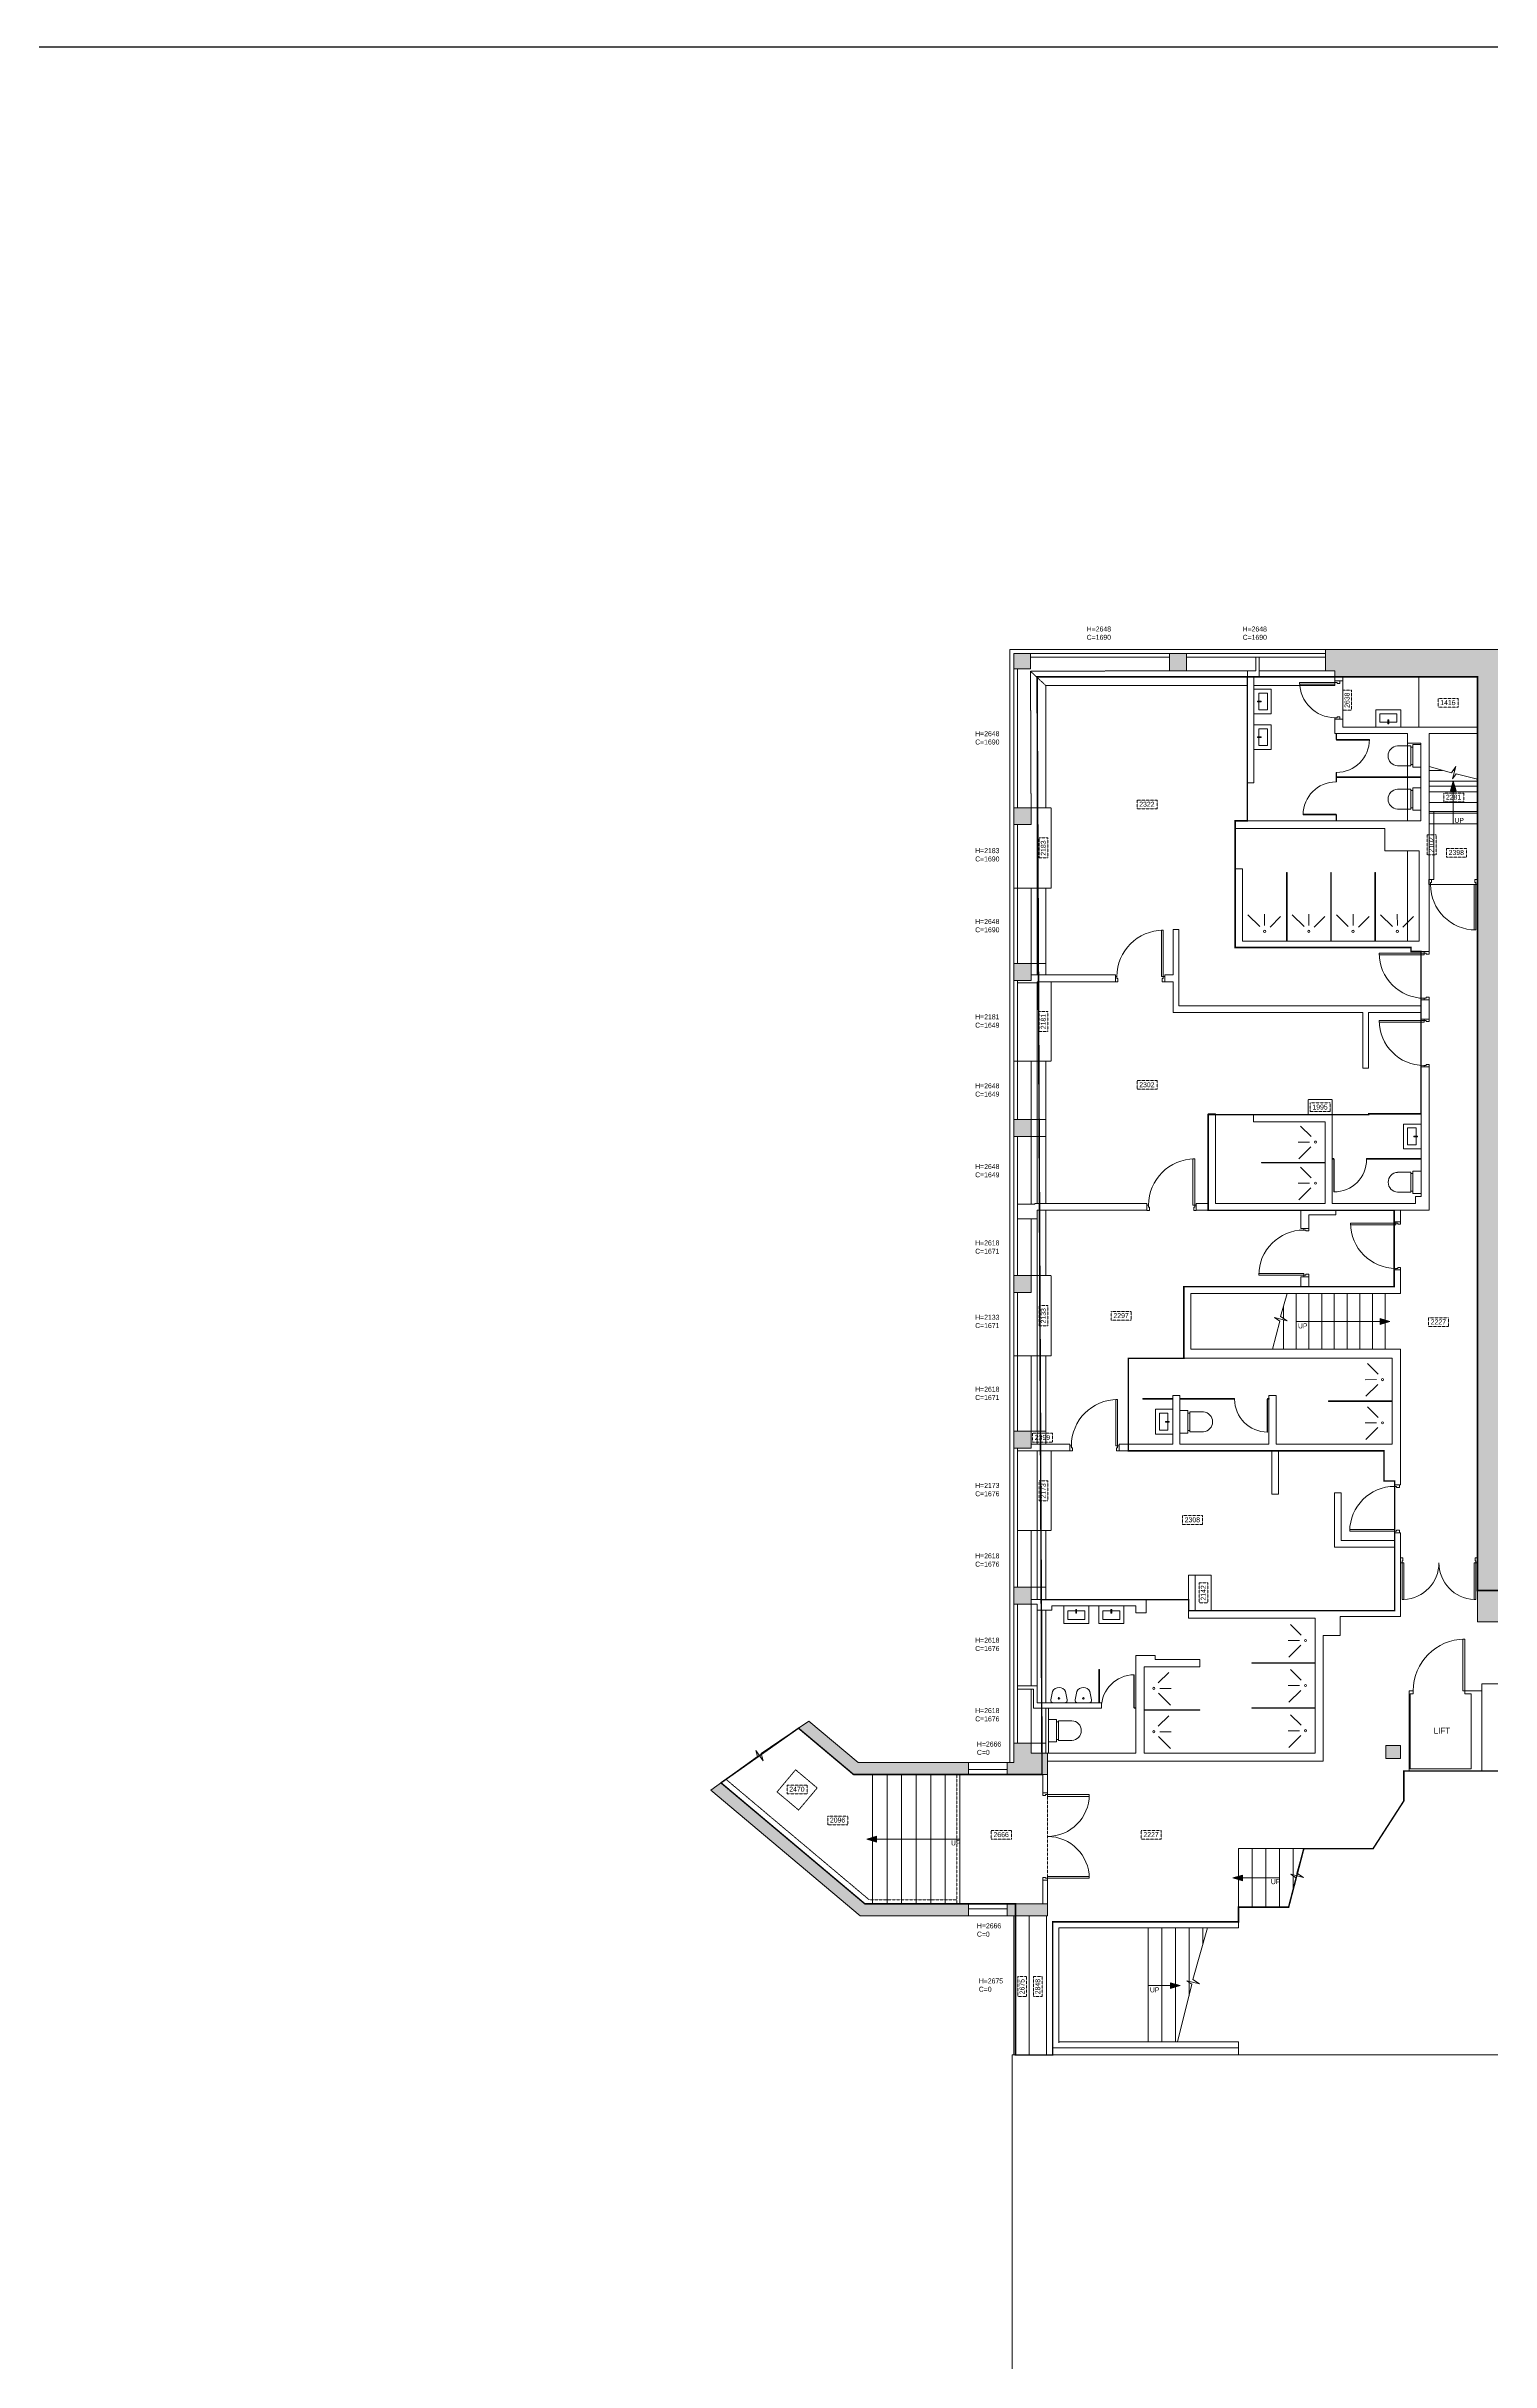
# Model space of a CAD drawing. Header units: millimetres. Extents: x 62976 to 1097852, y -110926 to 167100.
# Drawn here: x 448065 to 477065, y 117252 to 163738 of the extents above; entities that cross this region are included whole.
import ezdxf

# ---------------------------------------------------------------- set-up
doc = ezdxf.new("R2010")
doc.units = ezdxf.units.MM
doc.linetypes.add('HIDDENX2', pattern=[0.75, 0.5, -0.25])
for name, color, linetype, lineweight in [('BLOCKS', 8, 'Continuous', 15), ('Ceiling', 45, 'HIDDENX2', 15), ('Ceiling tag', 1, 'Continuous', 15), ('GIA', 84, 'Continuous', 15), ('NIA', 30, 'Continuous', 15), ('NOTES', 162, 'Continuous', 15), ('Partitions', 155, 'Continuous', 15), ('Stairs', 8, 'Continuous', 15), ('WALLS', 7, 'Continuous', 15), ('Window', 8, 'Continuous', 15)]:
    doc.layers.add(name, color=color, linetype=linetype, lineweight=lineweight)
doc.layers.add('Whatch', color=7, linetype='Continuous', lineweight=15, true_color=0xa8a8a8)
doc.styles.add('Century Gothic', font='GOTHIC.TTF')

# ---------------------------------------------------------------- blocks, each defined once
blk = doc.blocks.new('sink wc')
at = {"layer": 'BLOCKS'}
for p, q in [((36043, 129595), (36543, 129595)), ((36043, 129245), (36043, 129595)), ((36543, 129245), (36043, 129245)), ((36123, 129495), (36285, 129495)), ((36123, 129325), (36123, 129495)), ((36463, 129325), (36123, 129325)), ((36285, 129525), (36285, 129448)), ((36285, 129525), (36300, 129525)), ((36300, 129448), (36285, 129448)), ((36300, 129525), (36300, 129448)), ((36300, 129495), (36463, 129495)), ((36463, 129495), (36463, 129325)), ((36543, 129595), (36543, 129245))]:
    blk.add_line(p, q, dxfattribs=at)
blk = doc.blocks.new('DOOR 710')
at = {"layer": 'BLOCKS'}
for p, q in [((-672, 483), (-672, -227)), ((-672, 483), (-637, 483)), ((-637, -227), (-637, 483)), ((-702, -327), (-702, -227)), ((-672, -227), (-702, -227)), ((-652, -327), (-702, -327)), ((-637, -227), (-672, -227)), ((-672, -268), (-672, -227)), ((-652, -268), (-672, -268)), ((-652, -327), (-652, -268)), ((18, -268), (38, -268)), ((18, -327), (18, -268)), ((18, -327), (68, -327)), ((38, -268), (38, -227)), ((38, -227), (68, -227)), ((68, -327), (68, -227))]:
    blk.add_line(p, q, dxfattribs=at)
blk.add_arc((-675, -231), 713, 0.2779, 89.7221, dxfattribs=at)
blk = doc.blocks.new('door')
at = {"layer": 'BLOCKS'}
for p, q in [((0, 450), (0, -450)), ((0, 450), (34, 450)), ((0, -450), (0, 450)), ((34, -450), (34, 450)), ((-30, -550), (-30, -450)), ((0, -450), (-30, -450)), ((34, -450), (0, -450)), ((0, -491), (0, -450)), ((900, -491), (900, -450)), ((900, -450), (930, -450)), ((930, -550), (930, -450)), ((20, -550), (-30, -550)), ((20, -491), (0, -491)), ((20, -550), (20, -491)), ((880, -491), (900, -491)), ((880, -550), (880, -491)), ((880, -550), (930, -550))]:
    blk.add_line(p, q, dxfattribs=at)
blk.add_arc((0, -450), 900, 0, 90, dxfattribs=at)
blk = doc.blocks.new('DOOR 900')
at = {"layer": 'Whatch'}
blk.add_blockref('door', (-825, 91), dxfattribs=at)
blk = doc.blocks.new('30')
at = {"layer": 'BLOCKS'}
for p, q in [((525067, 13403), (524855, 13616)), ((525035, 13294), (524809, 13293)), ((524822, 12959), (525060, 13198))]:
    blk.add_line(p, q, dxfattribs=at)
blk.add_circle((525155, 13294), 21.5, dxfattribs=at)
blk = doc.blocks.new('bide')
at = {"layer": 'BLOCKS'}
for p, q in [((114921, 102425), (114921, 102193)), ((114984, 102473), (115151, 102442)), ((114984, 102145), (115152, 102177))]:
    blk.add_line(p, q, dxfattribs=at)
blk.add_circle((115011, 102309), 15, dxfattribs=at)
for centre, radius, start, end in [((114971, 102425), 50, 74.0546, 180), ((115082, 102309), 149, 298.0058, 62.5661), ((114971, 102193), 50, 180, 285.9454)]:
    blk.add_arc(centre, radius, start, end, dxfattribs=at)
blk = doc.blocks.new('wc')
at = {"layer": 'BLOCKS'}
for p, q in [((36874, 129352), (36874, 129084)), ((37274, 129084), (37274, 129352)), ((37299, 129044), (36849, 129044)), ((36849, 129044), (36849, 128881)), ((36849, 128881), (37299, 128881)), ((36874, 129084), (36899, 129084)), ((36899, 129044), (36899, 129084)), ((36899, 129084), (37249, 129084)), ((37249, 129084), (37249, 129044)), ((37274, 129084), (37249, 129084)), ((37299, 128881), (37299, 129044))]:
    blk.add_line(p, q, dxfattribs=at)
blk.add_arc((37074, 129339), 200, 3.8042, 176.1958, dxfattribs=at)
blk = doc.blocks.new('31')
at = {"layer": 'BLOCKS'}
for p, q in [((526631, 28907), (527539, 28907)), ((526631, 28907), (526631, 28872)), ((527539, 28907), (526631, 28907)), ((527539, 28872), (526631, 28872)), ((527634, 28937), (527539, 28937)), ((527539, 28907), (527539, 28937)), ((527539, 28872), (527539, 28907)), ((527580, 28907), (527539, 28907)), ((527580, 28886), (527580, 28907)), ((527634, 28886), (527580, 28886)), ((527634, 28886), (527634, 28937)), ((527580, 27999), (527539, 27999)), ((527539, 27999), (527539, 27969)), ((527634, 27969), (527539, 27969)), ((527580, 28019), (527580, 27999)), ((527634, 28019), (527580, 28019)), ((527634, 28019), (527634, 27969))]:
    blk.add_line(p, q, dxfattribs=at)
blk.add_arc((527539, 28907), 907, 180, 270, dxfattribs=at)
blk = doc.blocks.new('32')
at = {"layer": 'BLOCKS'}
for p, q in [((521707, 14418), (521707, 13757)), ((521717, 14418), (521707, 14418)), ((521717, 14418), (521717, 13757)), ((521707, 13757), (521717, 13757)), ((521717, 13747), (521717, 13757)), ((521717, 13757), (521747, 13757)), ((521717, 13747), (521747, 13747)), ((521747, 13747), (521747, 13757))]:
    blk.add_line(p, q, dxfattribs=at)
blk.add_arc((521717, 13757), 661, 90, 180, dxfattribs=at)
blk = doc.blocks.new('33')
at = {"layer": 'BLOCKS'}
for p, q in [((524987, 33196), (524987, 32535)), ((524997, 33196), (524987, 33196)), ((524997, 33196), (524997, 32535)), ((524987, 32535), (524997, 32535))]:
    blk.add_line(p, q, dxfattribs=at)
blk.add_arc((524997, 32535), 661, 90, 180, dxfattribs=at)
blk = doc.blocks.new('DOUBLE DOOR')
at = {"layer": 'BLOCKS'}
for p, q in [((-1520, -760), (-1555, -760)), ((-1555, -760), (-1555, -860)), ((-1555, -860), (-1505, -860)), ((-1520, -760), (-1520, -800)), ((-1520, -800), (-1505, -800)), ((-1505, -800), (-1505, -860)), ((-15, -800), (-15, -860)), ((0, -800), (-15, -800)), ((35, -860), (-15, -860)), ((0, -760), (35, -760)), ((0, -760), (0, -800)), ((35, -760), (35, -860))]:
    blk.add_line(p, q, dxfattribs=at)
for points in [[(-1485, -760), (-1485, 0), (-1520, 0), (-1520, -760)], [(-35, -760), (-35, 0), (0, 0), (0, -760)]]:
    blk.add_lwpolyline(points, close=True, dxfattribs=at)
for centre, start, end in [((-1521, -761), 0.0439, 87.2558), ((1, -761), 92.7442, 179.9561)]:
    blk.add_arc(centre, 761, start, end, dxfattribs=at)
blk = doc.blocks.new('34')
at = {"layer": 'BLOCKS'}
for p, q in [((519880, 12174), (519972, 12174)), ((519880, 12174), (519880, 12124)), ((519932, 12124), (519880, 12124)), ((519932, 12139), (519932, 12124)), ((519972, 12139), (519932, 12139)), ((519972, 12139), (519972, 12174)), ((520812, 12139), (519972, 12139)), ((519972, 12139), (519972, 12104)), ((519972, 12104), (520812, 12104)), ((520812, 12104), (520812, 12139)), ((519880, 10424), (519880, 10474)), ((519932, 10474), (519880, 10474)), ((519880, 10424), (519972, 10424)), ((519932, 10459), (519932, 10474)), ((519972, 10459), (519932, 10459)), ((519972, 10494), (520812, 10494)), ((519972, 10459), (519972, 10494)), ((520812, 10459), (519972, 10459)), ((519972, 10459), (519972, 10424)), ((520812, 10494), (520812, 10459))]:
    blk.add_line(p, q, dxfattribs=at)
for centre, start, end in [((519972, 12139), 270, 0), ((519972, 10459), 0, 90)]:
    blk.add_arc(centre, 840, start, end, dxfattribs=at)
blk = doc.blocks.new('44')
at = {"layer": 'BLOCKS'}
for p, q in [((429483, 12446), (429483, 11413)), ((429483, 12446), (429518, 12446)), ((429518, 11413), (429518, 12446)), ((429518, 11413), (429483, 11413))]:
    blk.add_line(p, q, dxfattribs=at)
blk.add_arc((429518, 12446), 1033, 180, 270, dxfattribs=at)

msp = doc.modelspace()

# ---------------------------------------------------------------- hatches: boundary and pattern name
at = {"layer": 'Stairs'}
for points in [[(476313, 148986), (476256, 148793), (476372, 148793)], [(475041, 138136), (474849, 138193), (474849, 138077)], [(464735, 127685), (464735, 127801), (464542, 127742)], [(472080, 126908), (472080, 127023), (471887, 126964)], [(470831, 124805), (470639, 124862), (470639, 124746)]]:
    msp.add_hatch(color=256, dxfattribs=at).paths.add_polyline_path(points)
at = {"layer": 'Whatch', "ltscale": 2}
h = msp.add_hatch(color=256, dxfattribs=at)
h.dxf.hatch_style = 1
h.paths.add_polyline_path([(514873, 151630), (473746, 151630), (473746, 151201), (473939, 151201), (473939, 151080), (476799, 151080), (476799, 132107), (480227, 132107), (480227, 132404), (480412, 132404), (480412, 132600), (480427, 132600), (480427, 132737), (480412, 132737), (480412, 132892), (477390, 132892), (477390, 151080), (514327, 151080), (514323, 151076), (514323, 132761), (514375, 132761), (514375, 129511), (514505, 129511), (514505, 129314), (514873, 129314)])
h.paths.add_polyline_path([(470956, 151548), (470616, 151548), (470616, 151201), (470956, 151201)])
h.paths.add_polyline_path([(467826, 151548), (467490, 151548), (467490, 151241), (467826, 151241)])
h.paths.add_polyline_path([(467837, 148451), (467490, 148451), (467490, 148111), (467837, 148111)])
h.paths.add_polyline_path([(467837, 145321), (467490, 145321), (467490, 144981), (467837, 144981)])
h.paths.add_polyline_path([(467837, 142191), (467490, 142191), (467490, 141851), (467837, 141851)])
h.paths.add_polyline_path([(467837, 139061), (467490, 139061), (467490, 138721), (467837, 138721)])
h.paths.add_polyline_path([(467837, 135931), (467490, 135931), (467490, 135591), (467837, 135591)])
h.paths.add_polyline_path([(467837, 132801), (467490, 132801), (467490, 132461), (467837, 132461)])
h.paths.add_polyline_path([(468165, 129471), (467837, 129471), (467837, 129671), (467490, 129671), (467490, 129285), (467360, 129285), (467360, 129140), (467360, 129040), (468165, 129040)])
h.paths.add_polyline_path([(466580, 129285), (464364, 129285), (463378, 130114), (463167, 129971), (464275, 129040), (466580, 129040), (466580, 129140)])
h.paths.add_polyline_path([(466580, 126346), (466580, 126446), (464499, 126446), (461612, 128874), (461407, 128727), (464409, 126201), (466580, 126201)])
h.paths.add_polyline_path([(468165, 126446), (467360, 126446), (467360, 126346), (467360, 126201), (467490, 126201), (468165, 126201)])
h.paths.add_polyline_path([(475256, 129623), (474961, 129623), (474961, 129365), (475256, 129365)], flags=17)

# ---------------------------------------------------------------- linework, layer by layer
at = {"layer": 'BLOCKS', "ltscale": 2}
for p, q in [((468051, 132338), (468051, 130479)), ((475431, 129112), (475431, 130723)), ((475431, 130723), (475510, 130723)), ((475451, 129152), (475451, 130663)), ((475451, 130663), (475510, 130663)), ((475510, 130723), (475510, 130663)), ((476543, 130723), (476888, 130723)), ((476543, 130723), (476543, 130663)), ((476543, 130663), (476672, 130663)), ((476672, 129152), (476672, 130663)), ((476888, 129112), (476888, 130723)), ((468187, 129471), (468187, 130373)), ((475322, 129112), (475322, 128512)), ((475431, 129112), (475322, 129112)), ((476888, 129112), (475431, 129112)), ((476672, 129152), (475451, 129152)), ((474704, 127553), (475322, 128512)), ((474704, 127553), (472001, 127553)), ((472001, 127553), (472001, 125960)), ((472001, 126083), (468270, 126083)), ((468270, 126083), (468270, 123554)), ((472001, 125960), (468393, 125960)), ((468393, 125960), (468393, 123653)), ((472001, 123677), (468393, 123677)), ((472001, 123677), (472001, 123411)), ((472001, 123554), (468270, 123554))]:
    msp.add_line(p, q, dxfattribs=at)
at = {"layer": 'Ceiling', "ltscale": 2}
for p, q in [((470616, 151201), (467826, 151190)), ((467837, 148451), (467826, 151190)), ((468132, 150906), (467826, 151190)), ((470956, 151201), (472181, 151201)), ((472420, 151201), (473746, 151201)), ((475623, 151080), (475623, 150067)), ((472181, 150906), (468132, 150906)), ((468132, 148451), (468132, 150906)), ((473939, 150906), (472311, 150906)), ((473939, 150934), (473939, 150906)), ((474099, 150998), (474099, 150228)), ((475398, 149749), (475398, 149070)), ((475398, 149060), (475398, 148187)), ((475827, 148881), (476799, 148881)), ((467837, 148451), (468243, 148451)), ((468243, 146834), (468243, 148451)), ((475827, 148376), (476799, 148376)), ((475927, 148376), (475927, 147008)), ((475398, 147583), (475398, 145774)), ((475857, 146907), (476734, 146907)), ((475878, 147008), (475927, 147008)), ((467565, 146834), (468243, 146834)), ((467837, 145321), (467837, 146834)), ((468132, 145096), (468132, 146834)), ((467837, 145321), (468132, 145321)), ((468243, 143361), (468243, 144958)), ((468243, 143361), (467565, 143361)), ((467837, 142191), (467837, 143361)), ((468132, 140505), (468132, 143361)), ((473884, 142594), (473399, 142594)), ((473399, 142594), (473399, 142287)), ((473884, 142287), (473884, 142594)), ((467837, 142191), (468132, 142191)), ((467837, 141851), (468132, 141851)), ((467837, 141851), (467837, 140490)), ((467837, 139061), (467837, 140196)), ((468132, 139061), (468132, 140368)), ((467837, 139061), (468243, 139061)), ((468243, 137444), (468243, 139061)), ((467565, 137444), (468243, 137444)), ((467837, 135931), (467837, 137444)), ((468132, 135674), (468132, 137444)), ((467837, 135931), (468132, 135931)), ((468243, 133937), (468243, 135539)), ((468243, 133937), (467565, 133937)), ((467837, 132801), (467837, 133937)), ((468132, 132552), (468132, 133937)), ((471130, 133044), (471453, 133044)), ((471453, 132330), (471453, 133044)), ((467837, 132801), (468132, 132801)), ((467837, 130822), (467837, 132461)), ((468132, 130479), (468132, 132338)), ((467837, 129671), (467837, 130752)), ((468132, 129471), (468132, 130373)), ((467837, 129671), (468132, 129671)), ((467801, 126201), (467801, 123411)), ((468150, 126201), (468150, 123411))]:
    msp.add_line(p, q, dxfattribs=at)
at = {"layer": 'Ceiling'}
for p, q in [((461711, 128945), (464587, 126526)), ((463110, 129136), (462737, 128692)), ((463543, 128771), (463110, 129136)), ((463170, 128327), (463543, 128771)), ((462737, 128692), (463170, 128327)), ((468165, 128602), (468165, 126992)), ((464587, 126526), (466347, 126526))]:
    msp.add_line(p, q, dxfattribs=at)
for points in [[(474099, 150412), (474099, 150814), (474274, 150814), (474274, 150412)], [(476009, 150643), (476410, 150643), (476410, 150468), (476009, 150468)], [(469965, 148604), (470366, 148604), (470366, 148429), (469965, 148429)], [(476122, 148744), (476523, 148744), (476523, 148570), (476122, 148570)], [(468000, 147442), (468000, 147844), (468175, 147844), (468175, 147442)], [(475793, 147505), (475793, 147907), (475968, 147907), (475968, 147505)], [(476178, 147635), (476580, 147635), (476580, 147460), (476178, 147460)], [(468000, 143960), (468000, 144361), (468175, 144361), (468175, 143960)], [(469965, 142973), (470366, 142973), (470366, 142798), (469965, 142798)], [(473442, 142525), (473844, 142525), (473844, 142350), (473442, 142350)], [(468000, 138052), (468000, 138454), (468175, 138454), (468175, 138052)], [(469448, 138337), (469849, 138337), (469849, 138162), (469448, 138162)], [(475817, 138210), (476219, 138210), (476219, 138036), (475817, 138036)], [(467868, 135891), (468270, 135891), (468270, 135716), (467868, 135716)], [(468000, 134538), (468000, 134940), (468175, 134940), (468175, 134538)], [(470878, 134238), (471280, 134238), (471280, 134063), (470878, 134063)], [(471213, 132489), (471213, 132890), (471388, 132890), (471388, 132489)], [(462938, 128828), (463339, 128828), (463339, 128654), (462938, 128654)], [(463754, 128208), (464156, 128208), (464156, 128033), (463754, 128033)], [(467039, 127917), (467441, 127917), (467441, 127742), (467039, 127742)], [(470048, 127917), (470450, 127917), (470450, 127742), (470048, 127742)], [(467574, 124584), (467574, 124986), (467748, 124986), (467748, 124584)], [(467889, 124584), (467889, 124986), (468063, 124986), (468063, 124584)]]:
    msp.add_lwpolyline(points, close=True, dxfattribs=at)
msp.add_lwpolyline([(466347, 126446), (466347, 129040)], dxfattribs=at)
at = {"layer": 'GIA', "ltscale": 2, "const_width": 30}
msp.add_lwpolyline([(477243, 129112), (475322, 129112), (475322, 128512), (474704, 127553), (473313, 127553), (473008, 126378), (472001, 126378), (472001, 126083), (468270, 126083), (468270, 123411), (467524, 123411), (467524, 126446), (464499, 126446), (461612, 128874), (463167, 129971), (464275, 129040), (468057, 129040), (467958, 151080), (476799, 151080), (476799, 132737), (499219, 132737)], dxfattribs=at)
at = {"layer": 'NIA', "ltscale": 2, "const_width": 30}
msp.add_lwpolyline([(472181, 148187), (471935, 148187), (471935, 145646), (475467, 145646), (475467, 145563), (475667, 145563), (475667, 142308), (474614, 142308), (474614, 142287), (471392, 142287), (471392, 140368), (475129, 140368), (475129, 138835), (470903, 138835), (470903, 137398), (469790, 137398), (469790, 135539), (474924, 135539), (474924, 134935), (475136, 134935), (475136, 132330), (471000, 132330), (471000, 132552), (468042, 132552), (467958, 151080), (472181, 151080)], close=True, dxfattribs=at)
at = {"layer": 'Partitions', "ltscale": 2}
for p, q in [((472181, 151201), (472181, 148949)), ((472181, 151201), (472350, 151201)), ((472311, 148949), (472311, 151080)), ((472311, 151080), (472420, 151080)), ((472350, 151201), (472350, 151473)), ((472420, 151080), (472420, 151473)), ((473939, 150998), (473939, 151080)), ((474099, 150998), (474099, 151080)), ((473939, 150998), (474099, 150998)), ((473939, 149942), (473939, 150228)), ((473939, 150228), (474099, 150228)), ((474099, 150067), (474099, 150228)), ((473939, 149942), (475398, 149942)), ((473960, 149820), (473960, 149942)), ((473970, 149820), (473960, 149820)), ((473970, 149820), (473970, 149942)), ((474099, 150067), (476799, 150067)), ((475398, 149942), (475398, 149749)), ((475398, 149749), (475663, 149749)), ((475663, 148187), (475663, 149749)), ((475827, 149277), (475827, 145563)), ((472181, 148949), (472311, 148949)), ((473960, 148970), (473960, 149159)), ((473970, 149159), (473960, 149159)), ((473960, 148970), (473970, 148970)), ((473970, 149070), (473970, 149159)), ((473970, 149070), (475663, 149070)), ((473970, 148970), (473970, 149060)), ((473970, 149060), (475663, 149060)), ((473960, 148187), (473960, 148309)), ((473960, 148309), (473970, 148309)), ((473970, 148187), (473970, 148309)), ((471935, 148187), (471935, 148037)), ((471935, 148187), (475663, 148187)), ((471935, 148037), (474941, 148037)), ((474941, 148037), (474941, 147583)), ((474941, 147583), (475632, 147583)), ((475632, 147583), (475632, 145774)), ((471935, 147222), (471935, 145646)), ((471935, 147222), (472085, 147222)), ((472085, 147222), (472085, 145774)), ((472967, 147152), (472967, 145774)), ((472967, 147152), (472977, 147152)), ((472977, 147152), (472977, 145774)), ((473853, 147152), (473853, 145774)), ((473853, 147152), (473863, 147152)), ((473863, 147152), (473863, 145774)), ((474740, 147152), (474740, 145774)), ((474740, 147152), (474750, 147152)), ((474750, 147152), (474750, 145774)), ((470688, 146004), (470688, 145096)), ((470806, 146004), (470688, 146004)), ((470806, 146004), (470806, 144476)), ((475467, 145646), (471935, 145646)), ((472085, 145774), (475632, 145774)), ((475467, 145646), (475467, 145563)), ((475467, 145563), (475827, 145563)), ((469530, 145096), (467837, 145096)), ((469530, 144958), (469530, 145096)), ((470688, 145096), (470520, 145096)), ((470520, 144958), (470520, 145096)), ((467958, 144938), (467565, 144938)), ((469530, 144958), (467958, 144958)), ((467958, 144938), (467958, 144958)), ((470688, 144958), (470520, 144958)), ((470688, 144958), (470688, 144338)), ((475667, 144207), (475667, 144595)), ((475667, 144595), (475827, 144595)), ((475827, 144595), (475827, 144207)), ((474496, 144338), (470688, 144338)), ((475667, 144476), (470806, 144476)), ((474496, 143225), (474496, 144338)), ((474614, 143225), (474614, 144338)), ((475667, 144338), (474614, 144338)), ((475667, 144207), (475827, 144207)), ((474614, 143225), (474496, 143225)), ((475667, 140648), (475667, 143247)), ((475827, 143247), (475667, 143247)), ((475827, 143247), (475827, 140368)), ((471392, 142302), (471392, 140505)), ((471392, 142302), (471542, 142302)), ((471542, 142302), (471542, 140505)), ((473884, 142287), (472300, 142287)), ((472300, 142287), (472300, 142145)), ((473884, 142287), (473884, 140505)), ((475667, 142308), (474614, 142308)), ((474614, 142308), (474614, 142298)), ((475667, 142298), (474614, 142298)), ((473742, 142145), (472300, 142145)), ((473742, 142145), (473742, 140505)), ((472467, 141330), (472467, 141320)), ((473742, 141330), (472467, 141330)), ((473742, 141320), (472467, 141320)), ((474575, 141407), (475667, 141407)), ((474575, 141397), (474575, 141407)), ((474575, 141397), (475667, 141397)), ((467911, 140490), (467565, 140490)), ((470164, 140505), (467911, 140505)), ((467911, 140505), (467911, 140490)), ((470164, 140368), (470164, 140505)), ((471392, 140505), (471154, 140505)), ((471154, 140368), (471154, 140505)), ((473742, 140505), (471542, 140505)), ((475554, 140505), (473884, 140505)), ((475667, 140648), (475554, 140648)), ((475554, 140648), (475554, 140505)), ((467958, 140196), (467565, 140196)), ((470164, 140368), (467958, 140368)), ((467958, 140368), (467958, 140196)), ((473257, 140368), (471154, 140368)), ((473255, 140368), (473255, 140003)), ((473411, 140003), (473255, 140003)), ((473411, 140003), (473411, 140279)), ((473411, 140279), (473953, 140279)), ((475827, 140368), (473953, 140368)), ((473953, 140279), (473953, 140368)), ((475129, 140140), (475129, 140368)), ((475254, 140140), (475129, 140140)), ((475254, 140140), (475254, 140368)), ((473255, 139035), (473255, 138835)), ((473411, 139035), (473255, 139035)), ((473411, 138835), (473411, 139035)), ((475129, 138835), (475129, 139172)), ((475129, 139172), (475254, 139172)), ((475254, 138695), (475254, 139172)), ((470903, 138835), (470903, 137398)), ((473255, 138835), (470903, 138835)), ((475254, 138695), (471043, 138695)), ((471043, 138695), (471043, 137578)), ((475129, 138835), (473411, 138835)), ((470903, 137398), (475086, 137398)), ((471043, 137578), (475254, 137578)), ((475086, 135674), (475086, 137398)), ((475254, 134856), (475254, 137578)), ((470083, 136578), (470083, 136588)), ((470083, 136588), (470683, 136588)), ((470683, 136578), (470083, 136578)), ((470683, 135674), (470683, 136648)), ((470683, 136648), (470825, 136648)), ((470825, 135674), (470825, 136648)), ((470825, 136588), (471923, 136588)), ((471923, 136578), (470825, 136578)), ((471923, 136588), (471923, 136578)), ((472614, 135674), (472614, 136648)), ((472757, 136648), (472614, 136648)), ((472757, 135674), (472757, 136648)), ((473811, 136531), (473811, 136541)), ((473811, 136541), (475086, 136541)), ((473811, 136531), (475086, 136531)), ((468616, 135539), (467565, 135539)), ((467837, 135674), (468616, 135674)), ((468616, 135674), (468616, 135539)), ((469606, 135674), (470683, 135674)), ((469606, 135539), (469606, 135674)), ((472672, 135539), (469606, 135539)), ((470825, 135674), (472614, 135674)), ((472672, 134668), (472672, 135539)), ((472757, 135674), (475086, 135674)), ((474924, 135539), (472802, 135539)), ((472802, 135539), (472802, 134668)), ((474924, 134935), (474924, 135539)), ((475136, 134935), (474924, 134935)), ((475136, 134856), (475136, 134935)), ((475136, 134856), (475254, 134856)), ((472802, 134668), (472672, 134668)), ((473932, 134697), (473932, 133607)), ((474062, 134697), (473932, 134697)), ((474062, 133737), (474062, 134697)), ((475136, 133737), (475136, 133896)), ((475136, 133896), (475254, 133896)), ((475254, 132212), (475254, 133896)), ((475136, 133607), (473932, 133607)), ((475136, 133737), (474062, 133737)), ((475136, 132330), (475136, 133607)), ((471130, 133044), (471000, 133044)), ((471000, 133044), (471000, 132183)), ((471130, 133044), (471130, 132330)), ((467837, 132552), (470146, 132552)), ((470146, 132552), (470146, 132285)), ((467837, 132461), (467958, 132461)), ((467958, 132338), (467958, 132461)), ((468253, 132338), (467958, 132338)), ((469940, 132425), (468253, 132425)), ((468253, 132425), (468253, 132338)), ((469940, 132285), (469940, 132425)), ((470146, 132285), (469940, 132285)), ((473542, 132183), (471000, 132183)), ((475136, 132330), (471130, 132330)), ((473542, 129471), (473542, 132183)), ((475254, 132212), (474041, 132212)), ((474041, 131833), (474041, 132212)), ((473701, 129308), (473701, 131833)), ((473701, 131833), (474041, 131833)), ((469199, 130479), (469199, 131150)), ((469199, 131150), (469209, 131150)), ((469209, 130479), (469209, 131150)), ((469940, 131430), (469940, 129471)), ((470326, 131430), (469940, 131430)), ((470107, 129471), (470107, 131200)), ((471226, 131200), (470107, 131200)), ((470326, 131350), (470326, 131430)), ((471226, 131350), (470326, 131350)), ((471226, 131350), (471226, 131200)), ((472267, 131284), (472267, 131274)), ((472267, 131284), (473542, 131284)), ((472267, 131274), (473542, 131274)), ((467958, 130822), (467565, 130822)), ((467888, 130752), (467565, 130752)), ((467888, 130752), (467888, 130373)), ((467958, 130822), (467958, 130479)), ((469249, 130373), (467888, 130373)), ((469249, 130479), (467958, 130479)), ((469249, 130479), (469249, 130373)), ((471226, 130340), (470107, 130340)), ((471226, 130330), (470107, 130330)), ((471226, 130340), (471226, 130330)), ((472267, 130380), (472267, 130370)), ((472267, 130380), (473542, 130380)), ((472267, 130370), (473542, 130370)), ((469940, 129471), (468165, 129471)), ((473701, 129308), (468165, 129308)), ((473542, 129471), (470107, 129471)), ((468165, 129040), (468165, 128672)), ((468165, 126922), (468165, 126446)), ((467459, 123411), (477308, 123411))]:
    msp.add_line(p, q, dxfattribs=at)
for points in [[(468073, 128672), (468073, 129040)], [(468073, 126446), (468073, 126922)]]:
    msp.add_lwpolyline(points, dxfattribs=at)
at = {"layer": 'Stairs'}
for p, q in [((476279, 149149), (475827, 149277)), ((476365, 149279), (476279, 149149)), ((476300, 149030), (476365, 149279)), ((476256, 148793), (476313, 148986)), ((476256, 148793), (476372, 148793)), ((476372, 149131), (476300, 149030)), ((476372, 148793), (476313, 148986)), ((476314, 148126), (476314, 148793)), ((476799, 149024), (476372, 149131)), ((473162, 138136), (475041, 138136)), ((474849, 138193), (474849, 138077)), ((474849, 138193), (475041, 138136)), ((474849, 138077), (475041, 138136)), ((462417, 129461), (463378, 130114)), ((461407, 128727), (462343, 129402)), ((462343, 129402), (462312, 129522)), ((462312, 129522), (462461, 129313)), ((462461, 129313), (462417, 129461)), ((464735, 127801), (464542, 127742)), ((464735, 127685), (464542, 127742)), ((464735, 127685), (464735, 127801)), ((466405, 127743), (464735, 127743)), ((473174, 127062), (473313, 127553)), ((472080, 127023), (471887, 126964)), ((472080, 126908), (471887, 126964)), ((472080, 126908), (472080, 127023)), ((472827, 126965), (472080, 126965)), ((473008, 126378), (473156, 126969)), ((473156, 126969), (473055, 127041)), ((473055, 127041), (473304, 126976)), ((473304, 126976), (473174, 127062)), ((471086, 124923), (471379, 125960)), ((470185, 124805), (470831, 124805)), ((470639, 124862), (470639, 124746)), ((470639, 124862), (470831, 124805)), ((470639, 124746), (470831, 124805)), ((470778, 123677), (471068, 124830)), ((471068, 124830), (470967, 124902)), ((470967, 124902), (471216, 124838)), ((471216, 124838), (471086, 124923))]:
    msp.add_line(p, q, dxfattribs=at)
at = {"layer": 'Stairs', "ltscale": 2}
for p, q in [((475827, 149201), (476096, 149201)), ((475827, 148986), (476799, 148986)), ((475827, 148771), (476799, 148771)), ((476313, 149201), (476344, 149201)), ((475827, 148556), (476799, 148556)), ((475827, 148341), (476799, 148341)), ((475827, 148126), (476799, 148126)), ((472847, 138236), (472976, 138695)), ((473162, 138695), (473162, 137578)), ((473417, 138695), (473417, 137578)), ((473672, 138695), (473672, 137578)), ((473926, 138695), (473926, 137578)), ((474181, 138695), (474181, 137578)), ((474436, 138695), (474436, 137578)), ((474690, 138695), (474690, 137578)), ((474945, 138695), (474945, 137578)), ((472687, 137578), (472829, 138143)), ((472829, 138143), (472728, 138215)), ((472728, 138215), (472977, 138151)), ((472977, 138151), (472847, 138236)), ((472908, 138452), (472908, 138196)), ((472908, 138169), (472908, 137578)), ((476888, 130723), (476888, 130863)), ((477243, 130863), (476888, 130863)), ((464656, 129040), (464656, 126446)), ((464947, 129040), (464947, 126446)), ((465239, 129040), (465239, 126446)), ((465530, 129040), (465530, 126446)), ((465822, 129040), (465822, 126446)), ((466113, 129040), (466113, 126446)), ((466405, 129040), (466405, 126446)), ((472276, 126378), (472276, 127553)), ((472551, 126378), (472551, 127553)), ((472827, 126378), (472827, 127553)), ((473102, 127029), (473102, 127553)), ((473102, 126753), (473102, 127007)), ((472001, 126378), (473008, 126378)), ((470185, 123677), (470185, 125960)), ((470460, 123677), (470460, 125960)), ((470735, 123677), (470735, 125960)), ((471010, 124891), (471010, 125960)), ((471285, 125627), (471285, 125960)), ((471010, 124598), (471010, 124872))]:
    msp.add_line(p, q, dxfattribs=at)
at = {"layer": 'WALLS', "ltscale": 2}
for p, q in [((467826, 151241), (467826, 151548)), ((470616, 151201), (470616, 151548)), ((470956, 151201), (470956, 151548)), ((473746, 151201), (473746, 151630)), ((467826, 151241), (467490, 151241)), ((470956, 151201), (470616, 151201)), ((473746, 151201), (473939, 151201)), ((473939, 151080), (473939, 151201)), ((473939, 151080), (476799, 151080)), ((476799, 132107), (476799, 151080)), ((467837, 148451), (467490, 148451)), ((467837, 148111), (467837, 148451)), ((467837, 148111), (467490, 148111)), ((467837, 145321), (467490, 145321)), ((467837, 144981), (467837, 145321)), ((467837, 144981), (467490, 144981)), ((467837, 142191), (467490, 142191)), ((467837, 141851), (467490, 141851)), ((467837, 141851), (467837, 142191)), ((467837, 139061), (467490, 139061)), ((467837, 139061), (467837, 138721)), ((467837, 138721), (467490, 138721)), ((467837, 135931), (467490, 135931)), ((467837, 135931), (467837, 135591)), ((467837, 135591), (467490, 135591)), ((467837, 132801), (467490, 132801)), ((467837, 132461), (467837, 132801)), ((467837, 132461), (467490, 132461)), ((480227, 132107), (476799, 132107)), ((463167, 129971), (464275, 129040)), ((467837, 129671), (467490, 129671)), ((467837, 129671), (467837, 129471)), ((468165, 129471), (467837, 129471)), ((468165, 129471), (468165, 129040)), ((475256, 129623), (474961, 129623)), ((474961, 129365), (474961, 129623)), ((474961, 129365), (475256, 129365)), ((475256, 129365), (475256, 129623)), ((468165, 126446), (468165, 126201)), ((468165, 126201), (467490, 126201))]:
    msp.add_line(p, q, dxfattribs=at)
at = {"layer": 'WALLS'}
for p, q in [((461612, 128874), (464499, 126446)), ((464275, 129040), (466580, 129040)), ((466580, 129040), (466580, 129140)), ((467360, 129140), (467360, 129040)), ((467360, 129040), (468165, 129040)), ((464499, 126446), (466580, 126446)), ((466580, 126446), (466580, 126346)), ((468165, 126446), (467360, 126446)), ((467360, 126446), (467360, 126346))]:
    msp.add_line(p, q, dxfattribs=at)
at = {"layer": 'WALLS', "ltscale": 2, "const_width": 30}
msp.add_lwpolyline([(277746, 163723), (635861, 163723), (635861, 87040), (277746, 87040)], close=True, dxfattribs=at)
at = {"layer": 'Whatch', "ltscale": 2}
for p, q in [((467408, 129285), (467408, 151630)), ((514873, 151630), (467408, 151630)), ((467826, 151548), (467490, 151548)), ((467490, 151241), (467490, 151548)), ((470616, 151548), (467826, 151548)), ((470616, 151548), (470956, 151548)), ((473746, 151548), (470956, 151548)), ((467490, 151241), (467490, 148451)), ((475827, 149942), (476799, 149942)), ((475827, 149942), (475827, 149277)), ((467490, 148451), (467490, 148111)), ((467490, 148111), (467490, 145321)), ((467565, 146834), (467490, 146834)), ((467490, 145321), (467490, 144981)), ((467490, 144981), (467490, 142191)), ((467565, 143361), (467490, 143361)), ((467490, 142191), (467490, 141851)), ((467490, 141851), (467490, 139061)), ((467490, 139061), (467490, 138721)), ((467490, 138721), (467490, 135931)), ((467565, 137444), (467490, 137444)), ((467490, 135931), (467490, 135591)), ((467490, 135591), (467490, 132801)), ((467490, 132801), (467490, 132461)), ((467490, 132461), (467490, 129285)), ((463378, 130114), (464364, 129285)), ((464364, 129285), (467490, 129285)), ((461407, 128727), (464409, 126201)), ((467360, 126346), (466580, 126346)), ((466580, 126346), (466580, 126201)), ((467360, 126346), (467360, 126201)), ((467459, 123411), (467459, 113610))]:
    msp.add_line(p, q, dxfattribs=at)
at = {"layer": 'Whatch'}
for p, q in [((466580, 129285), (466580, 129140)), ((467360, 129140), (467360, 129285)), ((466580, 129140), (467360, 129140)), ((467490, 126201), (464409, 126201))]:
    msp.add_line(p, q, dxfattribs=at)
at = {"layer": 'Window', "ltscale": 2}
for p, q in [((467565, 151241), (467565, 148451)), ((470616, 151473), (467826, 151473)), ((467958, 151080), (467958, 145096)), ((472181, 151080), (467958, 151080)), ((473746, 151473), (470956, 151473)), ((473939, 151080), (472420, 151080)), ((467565, 148111), (467565, 145321)), ((467565, 144981), (467565, 142191)), ((467958, 144938), (467958, 140505)), ((467565, 141851), (467565, 139061)), ((467958, 135674), (467958, 140196)), ((467565, 138721), (467565, 135931)), ((467565, 135591), (467565, 132801)), ((467958, 132552), (467958, 135539)), ((467565, 132461), (467565, 129671)), ((467958, 132338), (467958, 130822)), ((466580, 129040), (467360, 129040)), ((467360, 126446), (466580, 126446)), ((467490, 126201), (467490, 123411)), ((467524, 126201), (467524, 123411))]:
    msp.add_line(p, q, dxfattribs=at)

# ---------------------------------------------------------------- block references
at = {"layer": 'BLOCKS', "xscale": -1}
for name, p, rotation in [('sink wc', (601906, 186876), 90), ('DOOR 710', (473712, 150296), 90), ('sink wc', (438718, 279662), 180), ('sink wc', (601906, 186160), 90), ('wc', (604544, 186566), 90), ('wc', (604544, 185698), 90), ('DOOR 900', (475368, 143352), 90), ('wc', (604548, 178005), 90)]:
    msp.add_blockref(name, p, dxfattribs=dict(at, rotation=rotation))
at = {"layer": 'BLOCKS', "rotation": 180}
for name, p, xscale, yscale, zscale in [('DOOR 900', (475933, 146544), 1.0125, 1.0125, 1.0125), ('DOUBLE DOOR', (476765, 132553), -0.971698113207474, 0.971698113207474, 0.971698113207474)]:
    msp.add_blockref(name, p, dxfattribs=dict(at, xscale=xscale, yscale=yscale, zscale=zscale))
at = {"layer": 'BLOCKS', "xscale": -1.03125, "yscale": 1.03125, "zscale": 1.03125}
for p in [(469638, 145432), (470272, 140841), (468724, 136012)]:
    msp.add_blockref('DOOR 900', p, dxfattribs=at)
at = {"layer": 'BLOCKS'}
for name, p, rotation in [('30', (459232, 671123), 270), ('30', (460121, 671123), 270), ('30', (461008, 671123), 270), ('30', (461897, 671123), 270), ('sink wc', (346072, 178144), 270), ('sink wc', (341088, 172416), 270), ('wc', (341944, 173196), 270), ('DOOR 900', (474777, 134751), 90), ('wc', (339306, 166996), 270)]:
    msp.add_blockref(name, p, dxfattribs=dict(at, rotation=rotation))
for name, p in [('30', (-51607, 128444)), ('30', (-51607, 127619)), ('30', (-50263, 123675)), ('30', (-50263, 122808)), ('sink wc', (432452, 2830)), ('30', (-51807, 118439)), ('30', (-51807, 117533)), ('30', (-51807, 116626))]:
    msp.add_blockref(name, p, dxfattribs=at)
at = {"layer": 'BLOCKS', "xscale": -1}
for name, p in [('sink wc', (505741, 2830)), ('30', (995456, 117476)), ('30', (995456, 116606))]:
    msp.add_blockref(name, p, dxfattribs=at)
at = {"layer": 'WALLS', "xscale": -1}
for name, p, rotation in [('33', (441435, -375177), 270), ('33', (506495, 673306), 90), ('31', (-54223, 167972), 180), ('32', (-49132, 150335), 180), ('44', (47025, 143169), 180)]:
    msp.add_blockref(name, p, dxfattribs=dict(at, rotation=rotation))
at = {"layer": 'WALLS'}
for name, p in [('31', (-51807, 116626)), ('31', (-52380, 111203)), ('32', (-51807, 116626)), ('34', (-51807, 116498))]:
    msp.add_blockref(name, p, dxfattribs=at)
at = {"layer": 'WALLS', "rotation": 180}
msp.add_blockref('32', (995631, 155154), dxfattribs=at)
at = {"layer": 'Whatch', "xscale": -1, "rotation": 270}
for p in [(366089, 15558), (366578, 15558)]:
    msp.add_blockref('bide', p, dxfattribs=at)

# ---------------------------------------------------------------- texts
at = {"layer": 'Ceiling', "char_height": 100, "width": 730.14, "attachment_point": 1, "rotation": 90, "style": 'Century Gothic'}
for s, insert in [('2638', (474131, 150456)), ('2102', (475825, 147550)), ('2183', (468033, 147487)), ('2181', (468033, 144004)), ('2133', (468033, 138097)), ('2173', (468033, 134582)), ('2142', (471245, 132533)), ('2675', (467606, 124629)), ('2848', (467921, 124629))]:
    msp.add_mtext(s, dxfattribs=dict(at, insert=insert))
at = {"layer": 'Ceiling', "char_height": 100, "width": 730.14, "attachment_point": 1, "style": 'Century Gothic'}
for s, insert in [('1416', (476053, 150611)), ('2322', (470009, 148571)), ('2281', (476166, 148712)), ('2398', (476222, 147602)), ('2302', (470009, 142940)), ('1995', (473486, 142492)), ('2297', (469492, 138305)), ('2227', (475862, 138178)), ('2399', (467912, 135858)), ('2308', (470922, 134205)), ('2470', (462982, 128796)), ('2096', (463798, 128176)), ('2666', (467083, 127884)), ('2227', (470093, 127884))]:
    msp.add_mtext(s, dxfattribs=dict(at, insert=insert))
at = {"layer": 'Ceiling tag', "char_height": 100, "width": 730.14, "attachment_point": 1, "style": 'Century Gothic'}
for s, insert in [('H=2648\\PC=1690', (468955, 152089)), ('H=2648\\PC=1690', (472085, 152089)), ('H=2648\\PC=1690', (466715, 149987)), ('H=2183\\PC=1690', (466715, 147639)), ('H=2648\\PC=1690', (466715, 146217)), ('H=2181\\PC=1649', (466715, 144302)), ('H=2648\\PC=1649', (466715, 142918)), ('H=2648\\PC=1649', (466715, 141298)), ('H=2618\\PC=1671', (466715, 139764)), ('H=2133\\PC=1671', (466715, 138271)), ('H=2618\\PC=1671', (466715, 136827)), ('H=2173\\PC=1676', (466715, 134895)), ('H=2618\\PC=1676', (466715, 133481)), ('H=2618\\PC=1676', (466715, 131788)), ('H=2618\\PC=1676', (466715, 130375)), ('H=2666\\PC=0', (466750, 129702)), ('H=2666\\PC=0', (466750, 126053)), ('H=2675\\PC=0', (466788, 124947))]:
    msp.add_mtext(s, dxfattribs=dict(at, insert=insert))
at = {"layer": 'NOTES', "insert": (475920, 129982), "char_height": 121, "width": 1820, "attachment_point": 1, "style": 'Century Gothic'}
msp.add_mtext('{\\fCentury Gothic|b0|i0|c0|p34;LIFT}', dxfattribs=at)
at = {"layer": 'Stairs', "char_height": 100, "width": 1430, "attachment_point": 1, "style": 'Century Gothic'}
for insert in [(476336, 148247), (473196, 138098), (466230, 127718), (472651, 126940), (470223, 124767)]:
    msp.add_mtext('UP', dxfattribs=dict(at, insert=insert))

doc.saveas('drawing.dxf')
